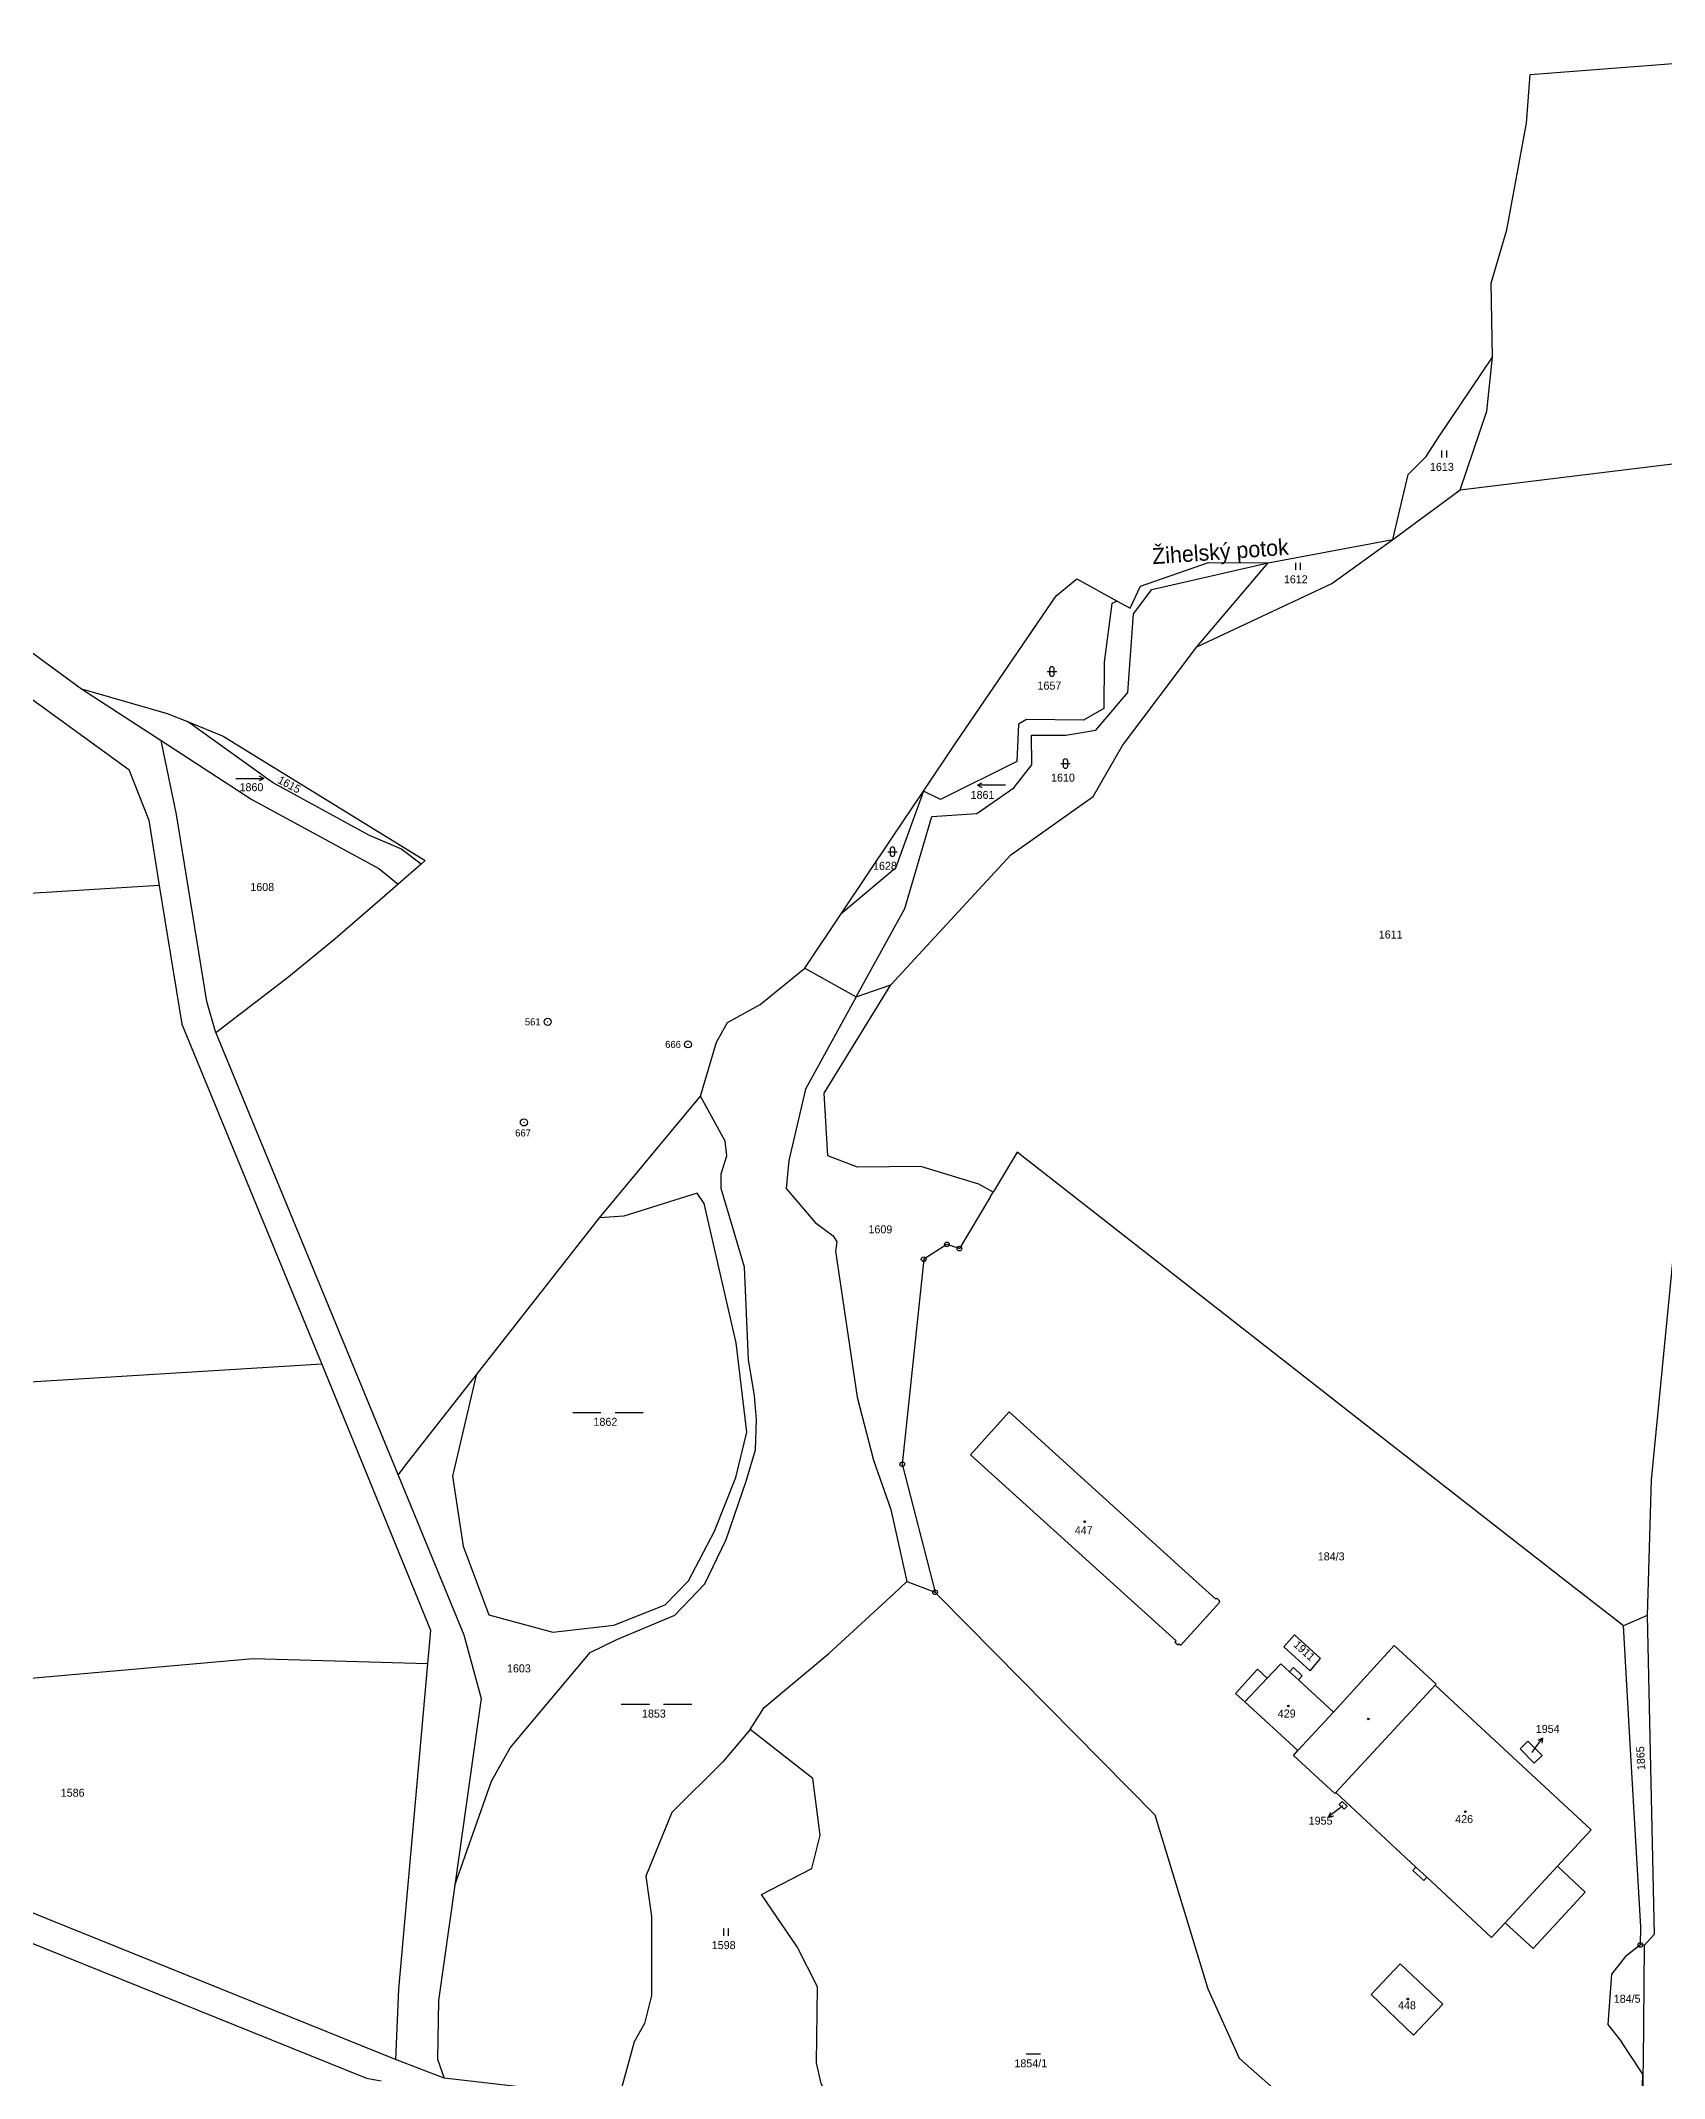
# Model space of a CAD drawing. Extents: x -820725 to -814908, y -1038210 to -1035296.
# Drawn here: x -817843 to -817498, y -1036724.6 to -1036291.8 of the extents above; entities that cross this region are included whole.
import ezdxf
from ezdxf.enums import TextEntityAlignment as Align

# ---------------------------------------------------------------- set-up
doc = ezdxf.new("R2010")
doc.units = 0
doc.header["$MEASUREMENT"] = 0
doc.linetypes.add('0_205_2', pattern=[0])
for name, color, linetype in [('101', 1, 'CONTINUOUS'), ('1014', 1, 'CONTINUOUS'), ('1016', 1, 'CONTINUOUS'), ('1029', 1, 'CONTINUOUS'), ('105', 1, 'CONTINUOUS'), ('18', 1, 'CONTINUOUS'), ('20502', 1, 'CONTINUOUS'), ('21800', 1, 'CONTINUOUS'), ('21900', 1, 'CONTINUOUS'), ('306', 1, 'CONTINUOUS'), ('316', 1, 'CONTINUOUS'), ('402', 1, 'CONTINUOUS'), ('404', 1, 'CONTINUOUS'), ('802', 1, 'CONTINUOUS'), ('803', 1, 'CONTINUOUS'), ('804', 1, 'CONTINUOUS')]:
    doc.layers.add(name, color=color, linetype=linetype)

# ---------------------------------------------------------------- blocks, each defined once
blk = doc.blocks.new('4_02$0')
at = {"layer": '404', "color": 255, "linetype": 'Continuous'}
blk.add_circle((-0.01, 0), 0.175, dxfattribs=at)
blk = doc.blocks.new('1029$1')
at = {"layer": '1029', "color": 6, "linetype": 'Continuous'}
for p, q in [((0, 3), (-0.5, 2)), ((0, 0), (0, 3)), ((0, 3), (0.5, 2))]:
    blk.add_line(p, q, dxfattribs=at)
blk = doc.blocks.new('3_16$4')
at = {"layer": '316', "color": 255, "linetype": 'Continuous'}
for p, q in [((-1, 1), (1, 1)), ((-0.5, 1.5), (-0.5, 0.5)), ((0.5, 0.5), (0.5, 1.5))]:
    blk.add_line(p, q, dxfattribs=at)
for centre, start, end in [((0, 1.5), 0, 180), ((0, 0.5), 180, 359.9879)]:
    blk.add_arc(centre, 0.5, start, end, dxfattribs=at)
blk = doc.blocks.new('8_02$6')
at = {"layer": '802', "color": 255, "linetype": 'Continuous'}
for p, q in [((3.02, -0.01), (2.04, 0.49)), ((-2.98, -0.01), (3.02, -0.01)), ((3.02, -0.01), (2.04, -0.51))]:
    blk.add_line(p, q, dxfattribs=at)
blk = doc.blocks.new('3_06$2')
at = {"layer": '306', "color": 255, "linetype": 'Continuous'}
for p, q in [((-0.51, 0), (-0.51, 1.5)), ((0.49, 0), (0.49, 1.5))]:
    blk.add_line(p, q, dxfattribs=at)
blk = doc.blocks.new('8_03$8')
at = {"layer": '803', "color": 255, "linetype": 'Continuous'}
for p, q in [((-7.49, 0), (-1.49, 0)), ((1.51, 0), (7.51, 0))]:
    blk.add_line(p, q, dxfattribs=at)
blk = doc.blocks.new('8_04$7')
at = {"layer": '804', "color": 255, "linetype": 'Continuous'}
blk.add_line((-1.5, 0), (1.5, 0), dxfattribs=at)
blk = doc.blocks.new('1_01$12')
at = {"layer": '101', "color": 3, "linetype": 'Continuous'}
for radius in [0.75, 0.03]:
    blk.add_circle((0, 0), radius, dxfattribs=at)
blk = doc.blocks.new('1_05$13')
at = {"layer": '105', "color": 3, "linetype": 'Continuous'}
for radius in [0.5, 0.0303]:
    blk.add_circle((0, 0), radius, dxfattribs=at)

msp = doc.modelspace()

# ---------------------------------------------------------------- linework, layer by layer
at = {"layer": '1029', "color": 255, "linetype": 'Continuous'}
for p, q in [((-817526.13, -1036655.41), (-817525.67, -1036654.79)), ((-817566.32, -1036666.72), (-817567.02, -1036667.27))]:
    msp.add_line(p, q, dxfattribs=at)
at = {"layer": '20502', "color": 3, "linetype": '0_205_2'}
for p, q in [((-817526.56, -1036298.98), (-817433.15, -1036291.78)), ((-817527.3, -1036309.26), (-817526.56, -1036298.98)), ((-817531.5, -1036331.97), (-817527.3, -1036309.26)), ((-817534.82, -1036343.29), (-817531.5, -1036331.97)), ((-817534.55, -1036358.99), (-817534.82, -1036343.29)), ((-817545.97, -1036375.95), (-817534.55, -1036358.99)), ((-817552.46, -1036383.95), (-817548.64, -1036380.09)), ((-817548.64, -1036380.09), (-817545.97, -1036375.95)), ((-817555.72, -1036397.74), (-817552.46, -1036383.95)), ((-817582.23, -1036402.69), (-817555.72, -1036397.74)), ((-817627.27, -1036409.67), (-817622.88, -1036406.12)), ((-817622.88, -1036406.12), (-817614.3, -1036410.82)), ((-817609.37, -1036407.67), (-817594.89, -1036402.61)), ((-817594.89, -1036402.61), (-817582.23, -1036402.69)), ((-817648.57, -1036440.93), (-817627.27, -1036409.67)), ((-817611.57, -1036412.31), (-817609.37, -1036407.67)), ((-817856.85, -1036413.06), (-817834.35, -1036429.43)), ((-817614.3, -1036410.82), (-817611.57, -1036412.31)), ((-817834.35, -1036429.43), (-817831.87, -1036430.14)), ((-817831.87, -1036430.14), (-817816.18, -1036434.68)), ((-817816.18, -1036434.68), (-817811.84, -1036436.43)), ((-817811.84, -1036436.43), (-817804.25, -1036439.5)), ((-817804.25, -1036439.5), (-817761.34, -1036465.96)), ((-817655.45, -1036451.17), (-817648.57, -1036440.93)), ((-817662.02, -1036460.96), (-817655.45, -1036451.17)), ((-817672.92, -1036477.26), (-817662.02, -1036460.96)), ((-817762.19, -1036466.7), (-817767.12, -1036470.98)), ((-817761.34, -1036465.96), (-817762.19, -1036466.7)), ((-817767.12, -1036470.98), (-817768.88, -1036472.5)), ((-817768.88, -1036472.5), (-817780.49, -1036482.59)), ((-817680.65, -1036488.82), (-817672.92, -1036477.26)), ((-817780.49, -1036482.59), (-817790.31, -1036490.67)), ((-817790.31, -1036490.67), (-817805.83, -1036502.55)), ((-817690.18, -1036496.52), (-817680.65, -1036488.82)), ((-817697.13, -1036500.33), (-817690.18, -1036496.52)), ((-817699.46, -1036504.52), (-817697.13, -1036500.33)), ((-817805.83, -1036502.55), (-817767.12, -1036596.5)), ((-817702.82, -1036515.97), (-817699.46, -1036504.52)), ((-817724.32, -1036541.86), (-817702.82, -1036515.97)), ((-817750.51, -1036575.29), (-817724.32, -1036541.86)), ((-817765.43, -1036594.34), (-817750.51, -1036575.29)), ((-817767.12, -1036596.5), (-817765.43, -1036594.34))]:
    msp.add_line(p, q, dxfattribs=at)
at = {"layer": '21800', "color": 255, "linetype": 'Continuous'}
for p, q in [((-817587.19, -1036644.68), (-817582.44, -1036639.66)), ((-817575.77, -1036640.02), (-817577.67, -1036638.27)), ((-817546.75, -1036641.13), (-817567.84, -1036663.9)), ((-817550.82, -1036679.77), (-817548.52, -1036681.92)), ((-817520.73, -1036679.61), (-817531.83, -1036691.59))]:
    msp.add_line(p, q, dxfattribs=at)
at = {"layer": '21900', "color": 3, "linetype": 'Continuous'}
for p, q in [((-817541.45, -1036387.2), (-817472.4, -1036378.77)), ((-817555.72, -1036397.74), (-817541.45, -1036387.2)), ((-817597.36, -1036420.54), (-817582.23, -1036402.69)), ((-817834.35, -1036429.43), (-817817.45, -1036440.44)), ((-817817.85, -1036471.24), (-817973.84, -1036480.88)), ((-817680.65, -1036488.82), (-817669.74, -1036494.89)), ((-817669.74, -1036494.89), (-817662.4, -1036492.38)), ((-817635.54, -1036527.87), (-817640.65, -1036536.42)), ((-817570.16, -1036579.03), (-817635.54, -1036527.87)), ((-817641.2, -1036537.34), (-817647.81, -1036548.38)), ((-817641.2, -1036537.34), (-817640.65, -1036536.42)), ((-817650.48, -1036547.5), (-817655.42, -1036550.64)), ((-817647.81, -1036548.38), (-817650.48, -1036547.5)), ((-817655.42, -1036550.64), (-817659.97, -1036594.19)), ((-817783.3, -1036572.96), (-817959.78, -1036583.85)), ((-817566.83, -1036581.64), (-817570.16, -1036579.03)), ((-817645.5, -1036592.19), (-817637.25, -1036583.07)), ((-817597.58, -1036619.02), (-817637.25, -1036583.07)), ((-817519.36, -1036618.66), (-817566.83, -1036581.64)), ((-817645.5, -1036592.19), (-817602.48, -1036631.09)), ((-817659.97, -1036594.19), (-817653.01, -1036621.38)), ((-817658.97, -1036619.13), (-817653.01, -1036621.38)), ((-817653.01, -1036621.38), (-817651.91, -1036622.5)), ((-817606.22, -1036668.75), (-817651.91, -1036622.5)), ((-817593.33, -1036622.87), (-817597.58, -1036619.02)), ((-817506.71, -1036628.5), (-817519.36, -1036618.66)), ((-817600.81, -1036632.6), (-817592.59, -1036623.54)), ((-817593.14, -1036622.66), (-817593.33, -1036622.87)), ((-817592.48, -1036623.27), (-817593.14, -1036622.66)), ((-817592.66, -1036623.47), (-817592.48, -1036623.27)), ((-817592.59, -1036623.54), (-817592.66, -1036623.47)), ((-817501.69, -1036626.35), (-817506.71, -1036628.5)), ((-817602.48, -1036631.09), (-817601.77, -1036631.73)), ((-817576.63, -1036630.41), (-817578.86, -1036632.97)), ((-817571.08, -1036635.43), (-817576.63, -1036630.41)), ((-817505.26, -1036653.61), (-817506.71, -1036628.5)), ((-817601.77, -1036631.73), (-817602.02, -1036632.01)), ((-817602.02, -1036632.01), (-817601.37, -1036632.59)), ((-817601.37, -1036632.59), (-817601.12, -1036632.32)), ((-817601.12, -1036632.32), (-817600.81, -1036632.6)), ((-817578.86, -1036632.97), (-817573.32, -1036638.05)), ((-817573.32, -1036638.05), (-817571.08, -1036635.43)), ((-817555.42, -1036632.69), (-817568.36, -1036646.83)), ((-817546.55, -1036640.91), (-817555.42, -1036632.69)), ((-817584.49, -1036637.72), (-817589.13, -1036642.91)), ((-817582.44, -1036639.66), (-817584.49, -1036637.72)), ((-817579.52, -1036636.57), (-817582.44, -1036639.66)), ((-817577.67, -1036638.27), (-817579.52, -1036636.57)), ((-817576.85, -1036637.38), (-817577.67, -1036638.27)), ((-817574.96, -1036639.14), (-817576.85, -1036637.38)), ((-817575.77, -1036640.02), (-817574.96, -1036639.14)), ((-817589.13, -1036642.91), (-817587.19, -1036644.68)), ((-817568.36, -1036646.83), (-817575.77, -1036640.02)), ((-817546.75, -1036641.13), (-817546.55, -1036640.91)), ((-817546.75, -1036641.13), (-817513.56, -1036671.87)), ((-817587.19, -1036644.68), (-817575.9, -1036655.03)), ((-817575.9, -1036655.03), (-817568.36, -1036646.83)), ((-817576.83, -1036656.05), (-817575.9, -1036655.03)), ((-817568.08, -1036664.16), (-817576.83, -1036656.05)), ((-817528.64, -1036654.66), (-817527.02, -1036653.02)), ((-817525.69, -1036657.68), (-817528.64, -1036654.66)), ((-817527.02, -1036653.02), (-817523.98, -1036656.07)), ((-817523.98, -1036656.07), (-817525.69, -1036657.68)), ((-817503.03, -1036692.44), (-817505.26, -1036653.61)), ((-817567.84, -1036663.9), (-817568.08, -1036664.16)), ((-817550.82, -1036679.77), (-817567.84, -1036663.9)), ((-817566.49, -1036665.83), (-817567.1, -1036666.47)), ((-817566.49, -1036665.83), (-817565.45, -1036666.81)), ((-817567.1, -1036666.47), (-817566.06, -1036667.45)), ((-817566.06, -1036667.45), (-817565.45, -1036666.81)), ((-817513.56, -1036671.87), (-817520.73, -1036679.61)), ((-817551.47, -1036680.47), (-817550.82, -1036679.77)), ((-817549.17, -1036682.62), (-817551.47, -1036680.47)), ((-817548.52, -1036681.92), (-817549.17, -1036682.62)), ((-817534.76, -1036694.76), (-817548.52, -1036681.92)), ((-817520.73, -1036679.61), (-817514.84, -1036685.07)), ((-817514.84, -1036685.07), (-817525.92, -1036697.06)), ((-817531.83, -1036691.59), (-817534.76, -1036694.76)), ((-817525.92, -1036697.06), (-817531.83, -1036691.59)), ((-817503.1, -1036696.3), (-817503.03, -1036692.44)), ((-817554.16, -1036700.34), (-817560.34, -1036706.87)), ((-817545.13, -1036708.93), (-817554.16, -1036700.34)), ((-817506.27, -1036698.75), (-817509.25, -1036702.53)), ((-817503.1, -1036696.3), (-817506.27, -1036698.75)), ((-817502.35, -1036696.43), (-817503.1, -1036696.3)), ((-817502.35, -1036696.43), (-817502.56, -1036721.13)), ((-817509.25, -1036702.53), (-817510.06, -1036713.19)), ((-817560.34, -1036706.87), (-817551.36, -1036715.45)), ((-817545.13, -1036708.93), (-817551.36, -1036715.45)), ((-817510.06, -1036713.19), (-817507.14, -1036716.93)), ((-817502.58, -1036723.79), (-817507.14, -1036716.93)), ((-817757.35, -1036724.59), (-817767.69, -1036720.64)), ((-817502.56, -1036721.13), (-817502.58, -1036723.79)), ((-817503.04, -1036740.73), (-817502.58, -1036723.79)), ((-817502.58, -1036723.79), (-817502.72, -1036741.1))]:
    msp.add_line(p, q, dxfattribs=at)
for points in [[(-817541.45, -1036387.2), (-817535.73, -1036370.5), (-817534.55, -1036358.99)], [(-817915.48, -1036369.99), (-817874.88, -1036409.41), (-817858.27, -1036422.02), (-817824.34, -1036446.61), (-817820.1, -1036457.33), (-817817.85, -1036471.24)], [(-817472.4, -1036378.77), (-817482.51, -1036416.46), (-817487.73, -1036482.02), (-817494.91, -1036536.75), (-817500.82, -1036597.54), (-817501.69, -1036626.35)], [(-817597.36, -1036420.54), (-817568.72, -1036407.06), (-817555.72, -1036397.74)], [(-817669.74, -1036494.89), (-817659.45, -1036476.14), (-817653.66, -1036456.6), (-817644.16, -1036455.92), (-817636.26, -1036450.47), (-817632.47, -1036445.64), (-817632.48, -1036439.27), (-817625.21, -1036439.28), (-817618.81, -1036438.24), (-817612.02, -1036430.22), (-817610.84, -1036413.5), (-817606.97, -1036408.33), (-817582.23, -1036402.69)], [(-817614.3, -1036410.82), (-817615.42, -1036411.35), (-817617.09, -1036423.8), (-817617.13, -1036433.61), (-817621.49, -1036436.13), (-817633.59, -1036435.96), (-817635.28, -1036436.97), (-817635.66, -1036444.93), (-817651.84, -1036452.99), (-817655.45, -1036451.17)], [(-817662.4, -1036492.38), (-817636.91, -1036464.75), (-817619.37, -1036452.32), (-817613.15, -1036441.53), (-817597.36, -1036420.54)], [(-817762.19, -1036466.7), (-817766.51, -1036463.46), (-817773.36, -1036460.56), (-817793.79, -1036449.33), (-817811.84, -1036436.43)], [(-817805.83, -1036502.55), (-817807.78, -1036495.88), (-817814.21, -1036456.16), (-817817.45, -1036440.44)], [(-817817.45, -1036440.44), (-817798.22, -1036452.97), (-817771.18, -1036467.65), (-817767.12, -1036470.98)], [(-817655.45, -1036451.17), (-817661.39, -1036467.58), (-817672.92, -1036477.26)], [(-817817.85, -1036471.24), (-817813.08, -1036500.71), (-817783.3, -1036572.96)], [(-817640.65, -1036536.42), (-817643.68, -1036534.66), (-817656.03, -1036530.96), (-817669.51, -1036531.1), (-817675.77, -1036528.65), (-817676.56, -1036515.34), (-817662.4, -1036492.38)], [(-817669.74, -1036494.89), (-817680.56, -1036514.48), (-817684.05, -1036529.65), (-817684.62, -1036535.6), (-817678.5, -1036542.84), (-817674.67, -1036545.69), (-817673.91, -1036546.91), (-817674.19, -1036548.91), (-817669.54, -1036579.91), (-817666.1, -1036593.3), (-817662.42, -1036603.8), (-817658.97, -1036619.13)], [(-817755.05, -1036683.62), (-817747.25, -1036661.55), (-817743.3, -1036654.45), (-817726.29, -1036634.16), (-817720.64, -1036631.43), (-817708.3, -1036626.27), (-817701.93, -1036619.62), (-817697.4, -1036610.19), (-817693.17, -1036597.81), (-817691.18, -1036591.11), (-817690.96, -1036584.76), (-817691.35, -1036579.65), (-817692.62, -1036571.93), (-817693.52, -1036552.31), (-817698.43, -1036535.61), (-817698.44, -1036532.51), (-817697.24, -1036528.66), (-817697.62, -1036525.58), (-817702.82, -1036515.97)], [(-817750.51, -1036575.29), (-817755.56, -1036596.75), (-817753.25, -1036611.58), (-817747.83, -1036626.18), (-817734.26, -1036629.84), (-817721.25, -1036628.4), (-817710.36, -1036624.05), (-817705.41, -1036618.97), (-817699.88, -1036608.4), (-817695.33, -1036597), (-817692.99, -1036587.39), (-817695.25, -1036568.43), (-817702.06, -1036538.81), (-817703.59, -1036536.6), (-817719.17, -1036541.48), (-817724.32, -1036541.86)], [(-817783.3, -1036572.96), (-817760.23, -1036629.42), (-817760.86, -1036636.58)], [(-817767.12, -1036596.5), (-817753.14, -1036630.42), (-817749.46, -1036643.96), (-817755.05, -1036683.62)], [(-817692.29, -1036650.56), (-817689.3, -1036645.89), (-817675.57, -1036634.42), (-817661.66, -1036621.67), (-817658.97, -1036619.13)], [(-817501.69, -1036626.35), (-817500.18, -1036694.1), (-817502.35, -1036696.43)], [(-817760.86, -1036636.58), (-817797.91, -1036635.52), (-817950.88, -1036649.04)], [(-817760.86, -1036636.58), (-817766.99, -1036705.68), (-817767.69, -1036720.64)], [(-817767.69, -1036720.64), (-817930.84, -1036654.8), (-817950.88, -1036649.04)], [(-817692.29, -1036650.56), (-817698.07, -1036657.44), (-817708.95, -1036668.19), (-817714.47, -1036681.67), (-817713.26, -1036690.26), (-817713.24, -1036707.05), (-817714.75, -1036713), (-817716.95, -1036716.89), (-817720.24, -1036729.11)], [(-817656.59, -1036769.01), (-817677.23, -1036725.77), (-817678.2, -1036721.38), (-817677.98, -1036705.24), (-817682.32, -1036696.75), (-817689.89, -1036685.58), (-817679.16, -1036680.07), (-817677.42, -1036673.01), (-817678.99, -1036660.93), (-817692.29, -1036650.56)], [(-817946.99, -1036656.61), (-817940.84, -1036658.27), (-817922.2, -1036664.76), (-817773.84, -1036724.63), (-817770.73, -1036725.17)], [(-817573.89, -1036733.21), (-817588.3, -1036720.44), (-817595, -1036705.69), (-817606.22, -1036668.75)], [(-817755.05, -1036683.62), (-817758.5, -1036708.11), (-817758.76, -1036720.56), (-817757.35, -1036724.59)], [(-817720.24, -1036729.11), (-817735.86, -1036727.08), (-817757.35, -1036724.59)]]:
    msp.add_lwpolyline(points, dxfattribs=at)

# ---------------------------------------------------------------- block references
at = {"layer": '101', "color": 0, "linetype": 'ByBlock'}
for p in [(-817735.32, -1036500.21), (-817705.51, -1036505), (-817740.38, -1036521.58)]:
    msp.add_blockref('1_01$12', p, dxfattribs=at)
at = {"layer": '1029', "color": 0, "linetype": 'ByBlock'}
for p, rotation in [((-817525.67, -1036654.79), 324), ((-817567.02, -1036667.27), 128)]:
    msp.add_blockref('1029$1', p, dxfattribs=dict(at, rotation=rotation))
at = {"layer": '105', "color": 0, "linetype": 'ByBlock'}
for p in [(-817650.48, -1036547.5), (-817647.81, -1036548.38), (-817655.42, -1036550.64), (-817659.97, -1036594.19), (-817653.01, -1036621.38), (-817503.1, -1036696.3)]:
    msp.add_blockref('1_05$13', p, dxfattribs=at)
at = {"layer": '306', "color": 0, "linetype": 'ByBlock'}
for p in [(-817544.77, -1036380.31), (-817575.81, -1036404.19), (-817697.39, -1036694.35)]:
    msp.add_blockref('3_06$2', p, dxfattribs=at)
at = {"layer": '316', "color": 0, "linetype": 'ByBlock'}
for p in [(-817628.16, -1036426.78), (-817625.29, -1036446.33), (-817662.07, -1036465.06)]:
    msp.add_blockref('3_16$4', p, dxfattribs=at)
at = {"layer": '402', "color": 0, "linetype": 'ByBlock'}
msp.add_blockref('4_02$0', (-817560.93, -1036648.3), dxfattribs=at)
at = {"layer": '404', "color": 0, "linetype": 'ByBlock'}
for p in [(-817621.2, -1036606.42), (-817577.92, -1036645.54), (-817540.3, -1036668), (-817552.54, -1036707.82)]:
    msp.add_blockref('4_02$0', p, dxfattribs=at)
at = {"layer": '802', "color": 0, "linetype": 'ByBlock'}
msp.add_blockref('8_02$6', (-817798.64, -1036448.51), dxfattribs=at)
at = {"layer": '802', "color": 0, "linetype": 'ByBlock', "rotation": 180}
msp.add_blockref('8_02$6', (-817640.99, -1036449.95), dxfattribs=at)
at = {"layer": '803', "color": 0, "linetype": 'ByBlock'}
for p in [(-817722.51, -1036583.18), (-817712.22, -1036645.16)]:
    msp.add_blockref('8_03$8', p, dxfattribs=at)
at = {"layer": '804', "color": 0, "linetype": 'ByBlock'}
msp.add_blockref('8_04$7', (-817632.12, -1036719.47), dxfattribs=at)

# ---------------------------------------------------------------- texts
at = {"layer": '1014', "color": 255, "linetype": 'Continuous'}
msp.add_text('Žihelský potok', height=3.4, rotation=4, dxfattribs=at).set_placement((-817592.18, -1036403), align=Align.BOTTOM_CENTER)
at = {"layer": '1016', "color": 174, "linetype": 'Continuous'}
for s, p in [('561', (-817736.82, -1036500.21)), ('666', (-817707.01, -1036505)), ('667', (-817738.88, -1036523.81))]:
    msp.add_text(s, height=1.5, dxfattribs=at).set_placement(p, align=Align.MIDDLE_RIGHT)
at = {"layer": '18', "color": 255, "linetype": 'Continuous'}
for s, p in [('1613', (-817545.31, -1036382.31)), ('1612', (-817576.35, -1036406.19)), ('1657', (-817628.7, -1036428.78)), ('1610', (-817625.82, -1036448.33)), ('1860', (-817798.27, -1036450.36)), ('1861', (-817642.91, -1036451.99)), ('1628', (-817663.65, -1036467.06)), ('1608', (-817795.97, -1036471.55)), ('1611', (-817556.18, -1036481.66)), ('1609', (-817664.62, -1036544.29)), ('1862', (-817723.05, -1036585.18)), ('1603', (-817741.44, -1036637.56)), ('1853', (-817712.75, -1036647.16)), ('1586', (-817836.26, -1036663.98)), ('1598', (-817697.92, -1036696.35)), ('1854/1', (-817632.66, -1036721.47))]:
    msp.add_text(s, height=1.7, dxfattribs=at).set_placement(p, align=Align.MIDDLE_CENTER)
for s, rotation, p in [('1615', 332, (-817790.23, -1036449.8)), ('1865', 93, (-817503.05, -1036656.64))]:
    msp.add_text(s, height=1.7, rotation=rotation, dxfattribs=at).set_placement(p, align=Align.MIDDLE_CENTER)
for s, p in [('447', (-817621.41, -1036609.56)), ('184/3', (-817568.82, -1036615.13)), ('429', (-817578.28, -1036648.51)), ('1954', (-817522.82, -1036651.77)), ('1955', (-817571.08, -1036671.27)), ('426', (-817540.58, -1036670.94)), ('448', (-817552.73, -1036710.49)), ('184/5', (-817505.93, -1036709.11))]:
    msp.add_text(s, height=1.7, dxfattribs=at).set_placement(p, align=Align.BOTTOM_CENTER)
msp.add_text('1911', height=1.7, rotation=318, dxfattribs=at).set_placement((-817575.44, -1036634.82), align=Align.BOTTOM_CENTER)

doc.saveas('drawing.dxf')
